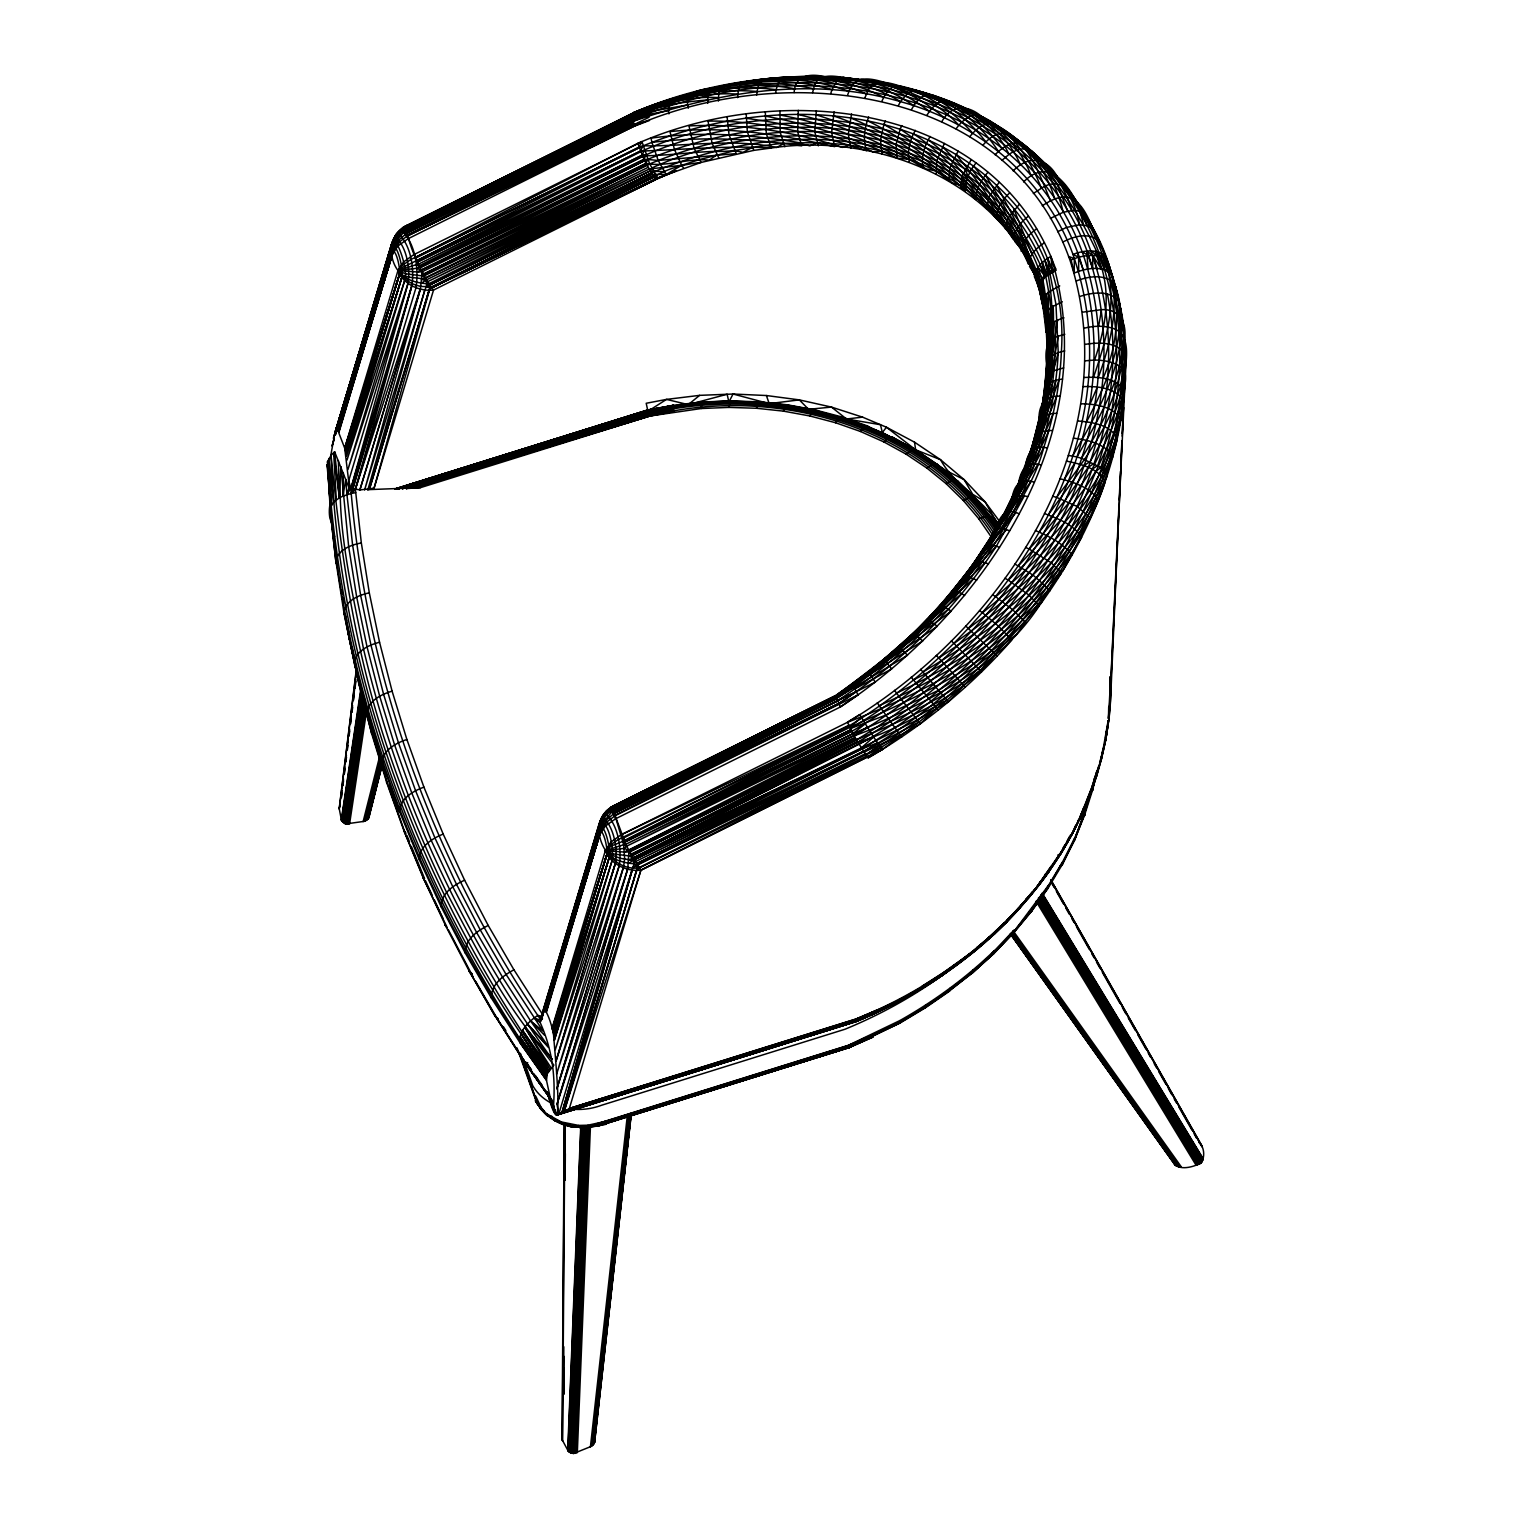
<?xml version="1.0" encoding="UTF-8"?>
<svg xmlns="http://www.w3.org/2000/svg" width="1530" height="1530" viewBox="0 0 1530 1530"><rect width="100%" height="100%" fill="white"/><g stroke="black" fill="none" stroke-linecap="round" stroke-linejoin="round"><path stroke-width="1.5" d="M947.644 991.153L971.321 973.329L994.079 953.343L1013.816 932.707L1031.794 911.019L1047.897 888.394L1048.471 885.315L1014.39 930.967C981.227 967.993 941.352 998.478 898.225 1022.958L899.812 1023.149L899.812 1020.587C934.122 1001.27 966.08 977.861 994.443 950.513L994.079 953.343L972.124 973.195L970.326 973.157M976.025 562.696L975.528 560.515C999.625 523.681 1023.034 486.291 1043.785 447.468C1053.826 416.485 1060.156 384.221 1061.361 351.651C1065.416 294.678 1047.323 236.768 1006.912 195.611C913.697 96.715 757.044 97.748 639.215 147.511L410.786 259.565L401.376 266.01L397.972 270.561L344.69 448.118L348.649 480.975L348.974 487.745L346.947 494.63L352.627 545.158L360.64 595.323L370.949 645.029L383.571 694.218L398.45 742.815L415.586 790.742L434.941 837.943L456.495 884.34L480.229 929.858L506.086 974.438L543.035 1031.143L530.566 1020.892L502.548 977.211L476.614 932.497L452.823 886.865L431.211 840.352L411.8 793.037L394.606 744.976L379.689 696.246L367.047 646.922L356.7 597.082L348.687 546.803L340.827 466.669C336.676 528.175 351.938 589.088 363.547 649.102C375.328 698.827 390.322 747.749 408.395 795.562C444.58 889.198 493.196 977.88 552.081 1059.142C507.195 1010.546 477.379 950.57 446.664 892.545C424.173 846.319 404.628 798.717 388.199 750.006C355.706 654.859 340.808 555.141 331.054 455.424L334.611 451.752L348.974 487.745L359.894 489.944L374.047 488.261L433.526 290.069L655.471 179.679L644.513 160.612L637.857 143.323C777.336 82.123 983.388 99.488 1050.842 256.409C1106.458 432.168 982.796 613.549 840.333 706.994L615.462 818.856L605.153 826.219L599.664 834.749L545.043 1010.01C549.5 1017.316 551.814 1026.171 553.573 1034.605C554.013 1045.793 566.234 1160.046 547.625 1093.721M547.071 1092.095L553.248 1109.48C555.811 1078.612 552.904 1050.67 540.052 1022.308L598.727 831.153C603.298 827.768 607.697 847.697 606.97 854.18L552.062 1028.217L605.345 850.661L610.833 842.131L621.161 834.768L847.505 722.294C1000.295 631.182 1129.121 443.107 1070.063 260.463C1009.016 85.106 784.546 60.282 634.357 126.072L408.089 238.737L397.762 246.101L392.292 254.649L337.671 429.911L344.69 448.118L399.579 274.08C400.325 267.597 395.926 247.65 391.355 251.054L336.983 429.72L334.86 433.028L330.69 455.959M1029.422 149.787C1095.423 203.7 1128.777 290.681 1125.372 374.85L1109.288 716.097L1105.846 739.373L1097.067 774.467L1089.322 797.149L1080.103 818.435L1077.617 820.883M563.805 1346.763L563.556 1394.366L563.805 1356.268M564.704 1180.204L565.01 1123.097M564.876 1180.166L565.22 1123.039M1044.455 513.525C1057.842 518.727 1074.29 524.465 1081.385 537.738L1048.834 589.203L1016.57 634.3L976.37 666.124L938.579 690.298L885.526 715.237L850.374 728.548C1007.428 636.327 1139.315 443.91 1079.243 256.964C1016.15 77.055 787.089 53.129 632.865 119.665L406.425 230.724L632.598 118.116C787.51 48.826 1020.72 74.339 1083.623 255.95C1145.932 444.312 1010.221 639.789 851.751 731.359L625.77 844.311L852.937 733.635C922.571 704.374 996.126 671.345 1039.195 605.88C1079.396 551.106 1109.384 487.955 1120.782 420.674C1129.848 367.85 1125.64 312.923 1107.93 262.319C1103.972 247.344 1084.062 249.983 1072.989 254.439C1045.506 178.685 977.402 122.4 900.501 101.649C812.181 75.945 718.335 91.896 633.152 121.348L406.961 233.057L399.12 239.808L393.038 250.824L338.991 432.206M888.49 657.881L885.201 660.769L927.39 619.153L937.335 626.306L836.489 695.194L614.027 805.545C581.763 821.763 606.721 872.463 639.081 867.873L866.841 755.954L640.898 870.168L564.073 1111.679L636.748 870.398L639.081 867.873L865.789 754.615C995.189 677.886 1099.802 550.207 1123.689 399.043C1119.731 379.65 1136.943 340.827 1115.772 329.352C1105.865 325.374 1094.677 325.584 1084.426 328.147M594.481 1438.984L594.539 1442.656L591.536 1446.271L573.597 1453.5L568.319 1451.243L562.026 1439.481L564.226 1122.963M562.332 1440.495L564.417 1122.695M562.562 1440.973L564.914 1123.25M563.805 1368.088L563.633 1394.308L563.805 1377.574M565.144 1179.86L565.335 1153.639M556.939 1114.968L563.155 1112.234L632.961 867.147L863.704 751.727C1032.674 654.515 1185.578 436.05 1095.557 238.24C1018.292 65.274 789.92 45.001 634.147 112.474L406.655 225.446C389.442 233.459 387.186 255.893 397.972 270.561C404.8 283.911 434.348 270.867 424.862 289.973L364.618 489.983L420.368 289.094L421.821 275.802L646.75 165.183C747.386 122.324 873.534 113.66 966.711 179.125C1003.623 207.659 1040.151 247.86 1044.474 296.227C1050.268 354.597 1046.463 414.592 1024.737 469.595L1041.146 417.021L1058.225 352.531L1055.949 304.298L1049.924 273.411L1051.971 270.294L1055.528 268.439L1050.842 256.409C1043.307 260.808 1035.255 267.387 1034.395 276.701C1042.446 293.97 1043.862 313.401 1046.042 332.067C1047.457 323.652 1056.79 320.019 1064.019 317.858M1113.266 278.154C1106.381 264.002 1086.013 268.094 1074.194 273.067L1074.309 258.589L1072.989 254.439L1078.65 257.117L1088.595 255.338L1097.087 255.759L1103.436 257.958L1107.758 262.012L1113.515 280.87L1108.829 264.709L1094.371 230.934L1080.027 207.219L1086.281 217.184M1124.282 337.461C1124.014 375.175 1125.258 414.993 1106.477 449.112C1087.39 486.597 1075.724 527.869 1051.301 562.791C1003.221 637.494 937.259 702.021 858.942 744.326L632.846 858.196L629.136 859.707L620.358 858.311L609.724 854.276L605.345 850.661L608.749 846.109L618.158 839.664L849.131 725.928C1002.074 632.655 1135.815 443.776 1074.309 258.589L1068.59 256.447L1071.096 259.966L1074.194 273.067M556.901 1088.729L623.379 867.778L624.642 859.152L623.685 844.732L624.776 842.131L850.929 729.676L624.24 840.831L611.866 845.727L605.345 850.661L624.546 852.076L628.62 850.298L855.098 737.651L628.945 850.929L627.74 869.212L556.997 1104.258L558.737 1114.184L632.024 870.035L556.997 1104.258L627.568 869.136L556.901 1088.729L623.226 867.72L556.576 1074.213L619.248 865.846C621.869 848.538 618.292 824.957 605.364 813.272L600.162 820.711L541.142 1020.376L540.052 1022.308L534.047 1018.024C526.76 1023.895 518.613 1032.234 519.798 1042.389L546.497 1080.409L550.418 1098.425L556.671 1115.083L856.437 1021.428C958.048 979.965 1047.744 901.495 1088.786 798.182L1101.217 760.008L1106.075 738.149M688.29 108.209C682.552 87.306 708.792 90.136 722.103 86.33C773.052 76.022 825.875 73.727 877.245 82.391C964.321 99.431 1048.7 152.044 1084.904 235.83C1167.409 431.957 1021.199 641.28 856.379 739.946L629.193 855.901L612.822 853.893L605.345 850.661L623.685 844.732L626.611 846.205L640.898 870.168L569.332 1108.523L563.155 1112.234L636.518 870.379L564.073 1111.679M753.487 402.849L760.104 403.059L759.358 401.855L730.479 400.879L701.849 402.046L673.238 405.297L673.678 411.666L649.81 416.026L413.463 488.108L649.332 414.324L406.368 488.567L420.54 487.63L649.81 416.026C772.899 384.47 921.672 424.9 992.779 535.27M765.306 111.9L766.301 133.626L771.33 148.008C877.226 132.268 998.191 179.985 1038.927 284.714L1038.526 286.913L1044.818 277.217L1056.159 270.236L1055.528 268.439L1052.927 271.747L1047.763 258.283L1049.561 271.843C990.14 109.051 780.147 89.084 640.707 151.642M546.382 1012.305L599.664 834.749C599.11 824.288 603.834 812.774 613.377 807.706L836.566 696.762C976.236 605.842 1088.346 433.793 1042.293 262.529C976.79 110.657 776.685 95.835 642.619 156.366L416.829 268.286L397.972 270.561C403.365 284.351 419.373 291.58 433.526 290.069L426.315 279.818L421.764 279.608L648.892 169.218L426.507 279.837L649.963 171.054L651.703 168.051C783.379 107.674 985.645 125.039 1040.4 281.004L1041.127 281.386C1067.003 384.566 1027.395 493.157 964.837 575.318L953.228 591.269L953.324 589.911C986.831 544.756 1029.021 503.389 1043.785 447.468L1047.113 447.755M343.37 473.057L342.969 496.122C336.6 498.933 329.046 504.556 330.346 512.454L336.103 563.614L330.155 509.892M899.812 1020.587L848.462 1045.277L597.159 1123.689L597.637 1126.176L848.27 1047.648L898.913 1023.341L925.65 1007.199L925.516 1005.191M1110.761 676.031L1108.466 718.507L1108.695 707.128M912.014 634.95L884.417 659.87L852.287 684.12L858.062 694.85L840.295 706.917L836.814 698.005L836.967 694.677L951.297 611.139L940.663 604.752L915.131 631.871M912.473 993.027L918.497 989.604L876.594 1012.631L856.456 1021.409L856.456 1020.204C917.178 994.787 975.719 957.723 1018.578 907.979L1039.214 884.589L1061.151 853.338L1073.161 832.244L1089.494 795.982C1077.445 827.443 1059.678 856.666 1039.291 883.479C994.137 945.923 927.008 991.268 856.456 1021.409L556.671 1115.083L856.437 1021.428C889.102 1007.371 921.137 991 949.614 969.542M718.392 101.095C718.603 96.084 718.507 90.251 722.103 86.33C747.635 80.727 774.295 80.057 800.419 78.336C855.844 78.336 918.841 81.262 958.87 125.211L956.078 128.788M1062.317 301.754L1050.708 307.53C1050.249 372.459 1041.299 438.001 1013.128 497.193M1005.382 228.926L1008.117 217.948L1019.363 204.312M1109.996 693.205L1109.996 682.743M346.469 456.246L401.835 277.427L397.972 270.561L399.521 268.955L640.496 151.068C683.738 149.691 727.706 145.293 771.33 148.008L753.774 150.38L747.309 131.637L746.219 114.1M1042.293 405.201C1048.146 367.908 1049.064 329.983 1048.222 292.287L1059.716 285.919M960.993 188.362L962.198 175.969L971.225 159.636M334.42 456.265L334.611 451.752L339.411 497.939L338.379 460.549M567.707 1450.364L580.692 1127.342M567.993 1450.823L580.979 1127.801M568.319 1451.243L581.4 1125.851M568.701 1451.645L581.783 1126.252M569.122 1452.008L582.203 1126.616M569.581 1452.352L582.662 1126.941M570.078 1452.639L583.16 1127.247M570.614 1452.888L583.676 1127.495M571.168 1453.098L584.25 1127.706M571.742 1453.271L584.823 1127.878M572.354 1453.385L585.435 1127.993M572.966 1453.462L586.143 1125.697M573.597 1453.5L586.774 1125.717M574.859 1453.424L587.941 1128.012M576.122 1453.156L589.203 1127.763M577.326 1452.716L590.408 1127.323M540.319 1083.24L551.814 1100.185L556.231 1114.968L855.901 1021.16L876.594 1012.631L876.614 1010.202L856.226 1018.904L569.332 1108.523L856.245 1019.037C922.265 992.262 983.809 950.379 1029.25 895.872C1049.331 873.19 1065.989 847.716 1078.765 820.252L1072.683 833.219L1048.222 872.846C1027.969 900.807 1003.986 925.975 977.001 947.395M639.081 867.873L865.177 753.774L637.092 865.043L633.458 863.742L633.707 859.65L629.136 859.707L633.707 859.937L635.007 861.811L632.961 867.147L637.704 865.923L636.748 870.398C623.838 870.207 610.202 863.111 605.345 850.661L624.202 848.385L628.62 850.298L854.123 735.892C1013.242 641.185 1151.019 446.703 1088.595 255.338C1024.641 72.981 790.035 46.321 633.191 112.838L632.598 118.116L634.357 126.072M1122.025 441.003L1110.512 701.276C1108.428 734.171 1100.988 766.415 1089.322 797.149M1122.236 436.222L1123.498 407.573M1123.823 400.401L1124.875 376.533L1123.766 400.21M1109.059 717.341L1118.985 504.709M1119.195 499.966L1120.495 471.47M1120.725 466.707L1121.911 440.583M1122.236 433.468L1123.441 407.343M1047.208 275.247L1048.394 272.589L1044.894 260.329C1056.255 302.749 1052.372 346.373 1044.646 389.213C1049.044 352.856 1049.676 315.257 1042.772 279.263L1040.897 280.277C1044.952 312.923 1049.236 345.895 1045.736 378.771M779.956 110.849L780.204 132.383L784.833 146.746M1028.37 216.266C1021.007 222.003 1013.912 230.055 1013.682 239.866C995.456 213.053 980.481 180.483 950.799 164.552C919.511 146.096 884.244 134.984 848.328 130.107C779.172 121.004 708.658 134.449 644.513 160.612L421.228 270.198L417.155 271.977L397.972 270.561L403.461 262.032L413.789 254.668L641.931 141.602L649.657 163.882L657.804 177.863L701.103 162.448L753.774 150.38M1064.727 350.963L1058.225 352.531C1051.129 496.868 955.16 623.418 837.637 700.606L613.568 809.676C604.369 813.845 599.837 825.053 599.664 834.749L546.21 1011.885M338.838 431.766L393.267 251.264L399.98 241.472L407.726 235.658L649.007 117.275L648.758 109.778L650.46 106.163C702.308 88.071 759.129 76.079 813.616 88.836C817.058 70.323 838.019 76.883 851.388 78.891M899.716 998.784L899.544 1001.213L856.456 1020.204M707.721 103.371C708.046 98.36 706.956 89.256 713.363 87.918C757.752 76.959 805.602 75.2 848.997 91.36C859.248 63.457 896.676 91.666 915.418 90.136C966.635 104.69 1014.677 132.249 1050.326 172.125C1121.853 250.365 1131.722 368.252 1097.737 465.407L1092.095 469.366L1069.241 502.261L1043.078 533.779L1029.193 549.06L1025.597 547.415M1048.222 872.846L1048.719 870.819M1085.267 344.365C1098.54 342.185 1117.608 341.553 1125.162 354.903C1122.829 409.944 1088.423 455.519 1056.618 497.346L1052.621 496.256M1173.376 1162.284C1178.272 1171.464 1193.668 1167.103 1201.146 1162.819C1205.162 1157.196 1204.416 1146.869 1198.985 1142.489M737.613 97.633C738.263 92.259 738.282 82.697 745.244 81.855C791.622 73.44 841.213 75.314 883.747 97.365C886.998 91.666 892.449 84.36 899.946 85.91C931.579 93.1 961.108 107.521 989.126 123.567C1045.392 155.735 1080.601 211.962 1104.889 270.16M1021.275 251.417C1021.734 241.759 1029.155 234.167 1036.613 228.869M1108.466 718.507L1109.499 705.846M976.37 199.856C975.509 189.49 981.151 179.794 987.883 172.355M1035.141 437.331L1049.733 372.517L1057.593 320.095M1098.865 252.316L1097.087 255.759C1112.425 289.38 1106.152 326.253 1094.562 360.047L1085.21 360.831M1005.019 578.244L1008.327 580.176C1058.932 530.681 1118.487 475.161 1123.02 400.248C1122.102 389.309 1131.339 373.569 1119.654 366.186C1112.176 361.558 1103.207 360.143 1094.562 360.047M798.316 110.313L797.627 131.561L801.72 145.886C752.205 138.733 701.735 136.246 651.952 142.386L650.996 138.159C700.625 131.217 751.154 134.353 800.362 142.883C841.997 141.831 884.168 148.276 922.59 164.724C979.41 189.49 1031.297 239.617 1042.064 302.366L1043.211 298.274L1048.222 292.287M1061.705 851.273L1060.367 854.084L1057.957 854.868M1053.156 305.847C1055.7 355.61 1042.58 405.412 1030.359 453.454L1051.837 371.235L1058.358 336.16L1064.823 334.267M1044.416 242.83C1036.9 247.65 1029.155 254.745 1028.485 264.212C1013.491 230.341 995.169 197.695 971.416 169.161L975.93 163.002M395.295 489.122L648.223 410.767L398.316 488.778L648.529 411.666L402.352 488.682L648.892 412.87L406.368 488.567L649.083 413.463L673.468 409.906L649.6 415.28L413.463 488.108L649.81 416.026L701.276 408.529L728.911 407.401L730.805 400.956L724.474 401.663M986.2 547.166C1005.363 508.534 1031.086 470.724 1048.93 430.446L1052.296 430.542M598.632 829.203L602.686 815.873L607.2 810.365L613.473 808.796L836.891 698.273C961.395 616.418 1063.637 476.136 1054.782 321.472M1105.521 738.168L1106.286 731.206M594.654 1439.481L595.438 1432.348M595.973 1427.605L597.006 1418.1M597.542 1413.357L598.574 1403.851M599.11 1399.109L603.011 1363.479M603.547 1358.736L604.58 1349.231M605.115 1344.487L606.148 1334.982M606.683 1330.239L607.716 1320.734M608.252 1315.991L609.284 1306.486M609.82 1301.743L610.604 1294.61M611.12 1289.867L612.172 1280.361M612.689 1275.618L613.721 1266.113M614.257 1261.37L615.29 1251.865M615.825 1247.122L616.858 1237.617M617.393 1232.874L618.177 1225.74M618.962 1218.626L619.746 1211.492M620.53 1204.378L621.314 1197.244M621.83 1192.501L622.882 1182.996M623.399 1178.253L624.45 1168.748M624.967 1164.005L625.751 1156.871M626.535 1149.757L627.319 1142.623M628.103 1135.509L628.887 1128.375M630.456 1114.127L593.391 1444.645L630.513 1114.184M590.408 1446.883L627.262 1116.25M591.536 1446.271L628.371 1115.81M629.327 1115.389L592.55 1445.525L629.767 1114.93M594.52 1436.134L595.055 1431.392M595.839 1424.296L596.643 1417.182M597.427 1410.086L598.211 1402.972M599.014 1395.876L599.531 1391.133M600.602 1381.667L601.118 1376.924M602.17 1367.457L602.705 1362.714M603.489 1355.618L604.293 1348.504M605.077 1341.408L605.88 1334.294M606.664 1327.199L607.448 1320.084M608.252 1312.989L608.768 1308.246M609.839 1298.779L610.355 1294.036M611.159 1286.94L611.943 1279.826M612.727 1272.731L613.53 1265.616M614.314 1258.521L615.117 1251.406M615.902 1244.311L616.437 1239.568M617.489 1230.101L618.005 1225.358M618.808 1218.263L619.593 1211.148M620.396 1204.053L621.18 1196.938M621.964 1189.843L622.767 1182.728M623.552 1175.633L624.355 1168.518M624.871 1163.794L625.674 1156.68M626.459 1149.585L627.243 1142.47M628.046 1135.375L628.83 1128.26M631.278 1113.534L594.539 1442.656L631.297 1113.993M834.118 111.862L831.651 132.46L834.692 146.651L817.097 142.845L809.848 145.866C778.77 137.337 746.736 152.77 715.16 151.355C690.872 152.139 666.334 155.754 642.39 155.811L419.239 266.105L416.294 264.633L397.972 270.561C404.13 279.608 415.739 282.744 426.067 283.643L427.616 281.692C418.092 264.499 408.548 245.814 406.158 226.211L499.449 180.311M624.202 848.385L626.611 846.205L614.907 815.165L613.377 807.706L614.85 805.43L606.186 811.378L604.503 814.974M1039.138 421.228C1037.952 406.081 1044.722 395.123 1060.003 396.213M369.438 814.916L368.367 818.531L364.389 821.323L345.78 823.943L341.477 820.463L339.201 808.529L356.471 668.227M339.258 809.045L356.681 668.514M341.133 797.819L342.012 790.704M342.605 785.961L343.485 778.866M344.078 774.123L344.939 767.008M345.531 762.284L346.411 755.17M347.291 748.074L348.171 740.96M348.764 736.217L349.643 729.122M350.217 724.379L351.097 717.264M351.69 712.54L352.569 705.426M353.143 700.683L355.782 679.377M356.375 674.634L356.949 669.891M341.496 797.34L342.089 792.617M342.969 785.502L343.542 780.759M344.422 773.664L345.015 768.921M345.895 761.825L346.469 757.082M347.348 749.968L347.941 745.244M349.108 735.758L349.701 731.034M350.58 723.919L351.154 719.177M352.034 712.081L352.627 707.338M353.507 700.224L354.099 695.5M354.979 688.385L355.859 681.29M356.433 676.547L357.312 669.432M1099.554 763.26L1105.846 739.373L1108.179 720.821M605.038 1121.299L605.192 1123.842L848.691 1047.782L899.812 1023.149M756.662 95.07C757.522 89.486 758.096 81.798 764.006 79.216C798.736 75.62 834.405 80.076 866.573 93.942C873.898 72.847 898.32 86.33 912.932 90.442C948.581 97.882 978.741 121.291 998.459 151.451L995.112 154.76M1051.971 270.294C1026.534 281.597 1050.211 312.292 1046.042 332.067M1080.103 818.435L1080.257 817.288M1125.085 372.574C1121.184 404.436 1106.496 434.138 1090.144 461.467L1083.89 465.656L1048.318 514.807M546.497 1080.409L547.205 1073.907L553.86 1065.09L524.771 1027.185L549.978 1069.298L522.61 1030.455L548.103 1072.167C417.135 895.509 341.094 680.64 327.63 461.41L331.054 455.424C339.125 676.834 421.515 890.995 548.658 1071.057M816.37 110.638L814.782 131.599L818.34 145.847M1108.141 720.707L1101.007 761.194L1101.217 760.008M364.752 704.24L347.004 824.173L365.02 704.316M1105.846 739.373L1109.269 716.25M341.305 819.965L360.659 689.915M341.477 820.463L361.31 688.577M341.726 820.941L361.539 689.055M341.993 821.4L361.482 691.866M342.701 822.241L361.826 695.06M343.6 822.949L362.706 695.787M363.911 699.095L344.632 823.523L363.394 698.713M364.503 699.306L345.78 823.943L364.79 699.401M348.285 824.211L365.938 706.764M349.567 824.077L366.512 711.393M344.632 823.523L363.605 698.961M992.568 953.993L1014.39 930.967M601.386 818.11L598.785 826.755L599.664 834.749L546.057 1011.483M1038.755 287.793L1039.712 282.495L1036.537 269.624L1042.332 278.192L1044.818 277.217L1046.902 273.793L1042.293 262.529L1044.818 277.217M916.642 630.36L996.393 546.114L1024.373 495.835L1027.605 496.619M1097.067 774.467L1079.606 819.43L1087.926 799.043L1098.961 765.306M865.311 1039.578L848.462 1047.821L848.462 1045.277M1028.791 912.033L1031.794 911.019L1032.31 908.036M1062.528 379.115L1059.142 379.536L1040.61 431.517L1011.693 500.501L1012.267 499.335M1098.617 326.253L1101.562 309.653C1119.539 308.639 1127.151 323.136 1124.512 339.889M335.395 434.673L392.789 240.612L333.425 438.383L391.603 243.939L396.117 234.415L400.956 229.825C415.376 242.601 418.952 268.668 416.007 287.678L355.381 489.313L361.329 542.94L369.304 592.818C359.053 595.094 346.105 600.219 344.021 611.828C374.907 779.898 445.421 940.032 546.363 1077.77C418.952 897.364 336.524 683.222 327.63 461.41L330.346 512.454M775.5 93.368C776.666 87.516 778.139 77.59 785.751 77.38C829.796 73.574 877.092 79.139 913.735 105.742L911.517 109.491M1044.474 317.073L1045.64 313.153L1050.708 307.53M894.534 690.336L896.542 693.128C958.277 664.116 1016.895 624.928 1060.367 571.608L1062.585 571.149C1092.286 518.115 1116.785 461.161 1123.02 400.248C1115.007 387.453 1097.067 386.172 1083.336 386.631M1046.788 347.348C1051.053 284.351 1017.66 226.727 985.397 175.223M632.024 870.035L561.893 1112.788L856.513 1020.835L565.622 1110.742L856.437 1020.147L899.812 1000.754L943.015 974.973L943.475 972.525L976.848 948.677L995.189 933.204L995.437 931.254M1100.873 759.989L1103.053 748.438M1110.971 686.511L1110.264 702.538L1110.684 676.394M995.628 531.426L994.71 532.976C1013.434 493.081 1036.938 454.754 1053.214 413.444L1056.599 413.368M1060.118 866.171L1062.585 864.048L1074.978 838.784L1092.86 787.625L1092.707 790.015L1092.114 791.067L1095.442 776.054M589.184 1126.711L579.698 1127.725L578.684 1125.411L561.089 1121.911L546.325 1113.591L548.256 1116.25L552.062 1116.365M1074.978 838.784L1062.069 864.947M1061.227 865.655L1074.749 839.874L1084.942 812.812M1096.876 770.852L1088.786 798.182L1086.759 799.731M728.911 407.401L756.356 408.261L758.937 401.778L787.529 404.838L788.39 406.062M901.839 125.594L900.156 129.17C928.691 148.085 954.835 170.538 976.216 197.102L975.719 199.359C949.881 169.39 918.516 143.935 883.9 124.466L885.449 120.813M957.149 962.867C930.317 988.457 890.919 1004.311 856.245 1019.037L856.418 1020.013L565.622 1110.742M1092.707 790.015L1096.838 771.541M794.147 92.546C795.103 73.975 812.143 73.153 827.29 77.361M562.218 1436.823L562.026 1439.481M851.56 113.947L848.232 134.2L850.756 148.257M1099.018 765.497L1096.322 776.705L1094.237 778.407M545.254 1006.721L541.142 1020.376L534.047 1018.024L537.795 1015.423L542.442 1018.502L541.142 1020.376L537.795 1015.423C433.373 860.587 367.697 679.645 351.212 493.463L350.772 488.223L346.947 494.63L345.742 479.292L342.969 496.122L351.212 493.463L355.323 489.294L411.876 285.747C414.496 268.419 410.92 244.857 397.991 233.172L393.114 241.338L392.292 254.649L338.666 431.384M545.885 1011.139L599.664 834.749L599.932 822.012C609.399 821.629 614.142 850.661 612.077 860.682L554.357 1040.247L609.208 857.527C611.273 850.221 604.312 820.195 598.498 827.539L542.232 1013.128M380.568 760.85L365.574 820.845L380.76 760.926M702.576 403.346L701.849 402.046L701.276 408.529M363.126 821.648L380.109 754.577M380.205 758.918L364.389 821.323L380.243 758.899M366.665 820.195L381.869 760.123M381.678 762.131L367.143 819.831L381.773 762.323M381.678 763.833L367.602 819.411L381.735 764.044M381.754 765.631L368.367 818.531L382.156 764.904L368.94 817.536M381.467 760.391L366.129 820.539L381.18 760.678L386.057 776.207M368.003 818.99L381.467 766.014M997.503 527.582L1035.561 448.08L1056.618 396.461M1084.254 377.508C1097.89 376.686 1116.097 377.566 1124.014 390.456C1118.468 418.704 1104.469 443.91 1092.095 469.366C1078.574 507.788 1059.544 544.125 1036.556 577.709C990.101 644.914 928.117 700.97 857.661 742.146L632.846 858.196L629.193 855.901M338.512 431.039L392.292 254.649C389.978 217.834 409.868 269.031 404.704 280.583L347.922 469.557L407.994 283.299L348.649 480.975L350.963 488.261L408.07 283.356C410.327 268.018 406.751 247.382 395.582 236.959L393.344 239.12M812.564 92.584L813.616 88.836M424.862 289.973L367.889 489.657L429.127 290.279L369.38 489.409L430.332 285.823C419.182 288.864 406.674 282.361 399.713 273.621M868.677 116.93C864.584 127.545 862.805 139.708 866.515 150.686C815.299 134.258 762.227 120.258 708.046 121.119L712.081 143.323L718.641 157.628M1059.142 379.536L1053.176 380.989L1037.015 433.315L1013.128 497.384M355.687 492.679L351.212 493.463L411.761 285.67L350.963 488.261M353.086 488.797L411.876 285.747M561.893 1112.788L632.253 870.092M587.941 865.789L591.326 854.295M593.946 845.21L596.011 838.268M381.314 283.069L384.661 271.69M385.981 267.138L389.309 255.778M391.986 246.674L394.644 237.571C395.065 232.445 413.98 220.645 402.007 228.62L401.013 230.322M1080.945 403.786C1094.772 403.997 1112.214 406.024 1120.4 418.589C1097.641 481.089 1072.932 544.393 1031.947 597.752C986.353 659.162 927.237 709.633 861.849 748.935L635.007 861.811L863.417 751.326L918.841 722.122L946.994 700.166L980.137 670.389L1039.195 605.88L1029.078 595.208L1008.327 580.176M334.056 439.225L332.029 446.091L334.076 439.282M541.142 1020.376L545.177 1006.759M598.88 830.752L598.498 827.539L544.355 1009.819L598.727 831.153L544.718 1009.838M557.322 968.318L559.349 961.471M569.504 927.256L572.87 915.858M575.586 906.716L577.613 899.889M581.668 886.195L583.695 879.348M586.411 870.226L591.135 854.256M595.878 838.287L592.493 849.705L595.82 838.249M540.798 1018.483L599.416 822.891M404.647 280.526L346.985 460.128L401.855 277.466C403.863 270.122 396.959 240.095 391.125 247.439L334.86 433.028L391.603 243.997M336.275 430.179L391.125 247.478L391.489 250.633M335.433 434.75L338.838 423.428M341.553 414.362L352.435 378.082M353.812 373.55L357.217 362.228M359.933 353.162L370.815 316.901M372.192 312.369L375.596 301.028M378.312 291.962L389.194 255.701M390.552 251.169L394.644 237.571M344.843 448.577L399.579 274.08L345.895 452.918L401.835 277.427L346.182 454.506M420.368 289.094L359.894 489.944L420.195 289.036L355.381 489.313L351.212 493.463M543.666 1010.297L598.498 827.577M558.909 961.184L546.612 1002.169L602.017 817.67M560.286 956.633L563.69 945.253M566.425 936.15L577.365 899.716M578.742 895.165L591.039 854.199M552.215 1028.676L606.97 854.18L553.286 1033.037L609.208 857.527L607.085 853.721M554.357 1040.247L609.227 857.565L553.573 1034.605M612.077 860.682L555.294 1049.676L615.366 863.398C617.814 848.117 614.046 827.462 602.954 817.058L599.531 825.779L599.664 834.749L545.732 1010.833M556.04 1061.093L615.366 863.398L556.04 1061.093L619.134 865.789M1077.636 420.96C1091.559 422.146 1111.124 424.537 1117.244 438.976C1099.477 512.779 1038.927 566.215 982.509 612.803L979.525 610.585M334.86 433.028L391.125 247.439L336.983 429.72L391.355 251.054L337.327 429.739M345.608 451.503L399.579 274.08L344.996 449.093M552.98 1031.602L606.97 854.18L552.387 1029.193M1090.45 790.781L1079.683 818.129M338.34 430.733L393.994 246.33L398.24 238.508L406.177 229.557L632.54 117.064C683.298 95.759 739.468 77.896 794.988 88.836M345.455 450.834L399.579 274.08L345.149 449.629M552.846 1030.933L606.97 854.18L552.54 1029.728M1056.006 380.148C1035.026 446.129 1011.655 512.913 970.02 569.084M338.187 430.466L392.292 254.649C392.235 244.418 397.59 234.377 406.1 228.697L632.445 115.764C694.429 89.83 765.344 69.405 831.995 89.735L836.967 80.994L842.934 77.475L879.501 81.951L917.618 91.15M345.302 450.222L399.579 274.08M545.56 1010.565L600.64 831.364L607.353 821.572L615.098 815.758L858.062 694.85M552.693 1030.321L606.97 854.18M338.015 430.236L392.292 254.649C391.584 243.978 396.786 233.153 405.699 227.186L632.655 113.87C677.465 93.54 727.056 83.347 776.169 89.696M545.388 1010.336L600.41 830.924L606.511 819.908L614.352 813.176L838.746 703.418C901.399 662.643 955.848 608.978 996.393 546.114L999.473 547.434M553.841 1036.346L609.208 857.527M1084.043 814.744L1089.054 798.832M1082.131 817.689L1084.235 816.159L1092.956 788.868M756.356 408.261L783.417 411.13L785.827 405.622L787.529 404.838M830.733 93.502L831.995 89.735M883.9 124.466L880.477 140.205L881.969 153.975M1102.996 378.254C1126.635 326.253 1118.105 266.144 1087.524 219.153M1093.529 377.164C1106.419 339.603 1119.616 296.858 1103.78 258.168L1104.411 255.51L1112.253 275.668L1106.19 257.709M1098.291 377.528C1109.46 347.157 1117.55 314.472 1112.865 281.96C1102.499 273.966 1087.792 276.528 1076.412 280.927M996.068 930.756L1006.97 921.768L1007.295 919.798L1018.578 907.979M394.013 237.992L391.757 246.062L392.292 254.649C390.934 243.442 396.308 231.393 406.368 225.905L634.338 112.532L650.518 106.947M847.544 95.166L848.997 91.36M900.156 129.17L896.083 144.528L897.058 158.106C855.136 138.216 810.518 124.638 764.962 116.031M1079.568 818.206L1083.565 807.955M1023.933 471.623L1018.311 485.756C1019.707 471.527 1026.133 460.205 1041.069 464.967M923.565 1007.792L925.65 1007.199M1073.333 841.615L1083.336 817.02M1074.194 840.831L1085.038 814.037M1073.41 438.192C1087.314 439.818 1103.685 443.26 1112.214 455.385C1086.835 511.307 1042.274 557.073 995.762 596.738L992.607 594.654M1036.537 269.624L1040.19 281.386C1038.143 293.894 1027.644 247.095 1022.078 246.426C1012.305 230.609 1000.486 216.132 986.984 203.375C961.242 179.297 929.532 162.123 895.93 151.814C815.28 127.717 727.553 140.703 651.111 173.005L428.897 283.7L651.971 174.324L666.143 174.496L681.692 165.297L699.267 159.636L734.515 150.705L743.064 152.35L752.167 147.454M416.294 264.633L417.403 262.032L640.496 151.068L642.982 145.809C687.18 146.498 733.004 138.197 776.666 147.511L783.379 143.763M1090.068 404.092L1097.335 386.994M922.953 671.995C998.688 626.459 1077.216 569.791 1105.215 481.701C1098.177 468.008 1080.39 463.992 1066.429 461.104M915.265 130.318C910.044 139.899 906.793 151.374 909.432 162.218M864.928 97.748L866.573 93.942M783.417 411.13L809.906 415.988L813.769 410.002L816.045 411.111M1071.88 834.003L1075.705 825.263M644.34 150.265L642.16 155.219L419.239 266.105M727.133 117.16L729.045 134.831L736.198 153.593L658.206 160.459L647.726 159.445L645.928 163.5L423.332 274.233L421.553 270.829L417.155 271.977L421.649 271.824L421.821 275.802L425.474 278.097L647.936 167.42L424.212 275.821L646.75 165.183M1012.133 497.996C1014.314 484.168 1021.39 477.781 1034.127 482.18M924.981 1008.098L949.767 990.981L949.958 988.323M1035.275 435.84L1038.602 432.321L1048.93 430.446M1046.023 377.088L1051.837 371.235L1063.694 367.946M1039.31 419.698L1044.837 414.974L1053.214 413.444M1044.914 387.568L1048.566 383.189L1053.176 380.989M1086.625 421.706C1108.236 379.765 1131.741 328.988 1112.865 281.96M930.144 136.476C924.56 145.675 920.85 156.863 923.126 167.65C884.34 143.629 842.112 124.848 797.627 114.348M1004.33 515.476L1013.376 496.045L1024.373 495.835M881.892 101.152L883.747 97.365M1005.382 513.334L1007.486 509.05M1072.683 833.219L1073.161 832.244L1061.591 852.401L1048.987 870.417M1062.585 864.048L1047.897 888.394L1046.042 889.466L1062.681 861.792L1074.863 837.579M948.543 991.402L972.698 972.793L994.462 952.616M641.931 141.602L639.062 147.033L415.758 258.092M995.303 530.145C999.836 516.566 1005.038 506.793 1019.037 513.774M1060.367 854.084L1070.771 834.577M406.999 236.041L633.152 121.348L648.701 114.406L668.553 110.619L668.801 102.892L670.943 99.221L692.631 93.024C760.295 76.003 837.388 63.763 900.501 101.649L907.768 93.139L915.418 90.136C943.455 99.928 967.878 118.479 985.894 141.946L982.719 145.369M623.685 844.732L614.907 815.165L838.88 703.762L856.092 691.77L875.236 682.112L868.543 672.053L961.796 593.64L964.627 595.476M944.412 143.418L936.666 160.88L936.303 173.827M898.435 105.417L900.501 101.649M998.899 525.44L1003.24 517.465M809.906 415.988L835.61 422.758L838.478 418.436L841.806 416.925L868.734 427.272L862.289 425.015M1004.101 514.176L1010.603 502.452M1029.193 549.06L1051.301 562.791L1061.323 573.272L1048.834 589.203L1040.936 603.432L1038.105 604.254C986.774 660.444 917.407 695.194 847.505 722.294L856.379 739.946L868.122 757.981C921.902 726.673 970.747 686.836 1011.77 640.018L998.669 626.325L982.509 612.803M1059.965 478.775C1073.678 482.046 1088.748 487.037 1097.603 498.665C1065.626 560.267 1009.341 603.891 954.012 643.422L951.373 640.974M971.416 169.161L966.711 179.125L965.354 191.403C937.699 162.065 903.522 138.408 867.3 120.679M1062.738 848.595L1065.033 844.598M1067.328 840.582L1069.623 836.585M1084.235 816.159L1084.808 815.165M983.618 549.633L996.202 528.443L1001.175 528.194L1009.647 530.719M1068.303 455.443L1072.549 456.074C1102.442 404.895 1136.35 344.862 1114.643 284.159M611.981 808.471L614.429 805.488L837.771 694.888L948.562 609.093M1037.761 464.508L1008.193 511.651L964.531 576.734L1030.857 481.548M1072.549 456.074L1076.967 457.011C1100.644 415.204 1128.585 370.432 1122.408 320.267M958.124 151.126L949.709 168.051L948.925 180.731C913.716 153.65 875.409 129.954 833.085 115.764M1076.967 457.011L1081.461 458.235C1111.354 411.8 1135.47 356.796 1118.526 300.894C1109.212 290.012 1092.191 292.421 1080.008 296.418M1051.072 866.343L1037.149 886.578L1040.591 881.261M1047.113 889.026L1062.681 861.792M975.528 561.433L986.506 544.298L996.393 546.114M1056.618 497.346L1077.139 506.487L1089.647 517.274C1054.17 577.632 996.183 620.052 938.789 657.977L936.322 655.414M340.253 804.914L339.201 808.529M1064.077 479.674L1075.035 462.806M926.97 115.171C931.215 108.381 937.374 100.751 946.076 100.54C971.913 110.256 997.426 128.711 1008.978 154.377L1001.882 160.421M580.922 1126.902C567.114 1128.834 551.221 1120.591 541.677 1110.015C525.498 1085.898 544.527 1115.695 548.256 1116.25M959.234 584.632L963.212 578.703M835.61 422.758L860.357 431.441L864.794 426.468L868.218 426.468M985.779 545.904L992.148 536.667M1032.176 891.933L1017.584 910.58L994.634 933.778L957.225 963.996M1030.034 911.937L1043.383 893.195M1048.585 886.501L1032.425 909.202L1012.172 933.491M1031.048 911.593L1048.394 887.534M941.83 121.616C951.45 104.308 967.706 104.27 982.279 117.045C1019.63 139.001 1059.812 166.521 1071.803 210.681C1090.087 208.424 1091.177 231.661 1099.783 242.237M967.285 572.909L964.531 576.734L967.381 573.329M964.436 575.835L976.044 559.923L988.495 563.901M913.735 105.742C917.713 99.947 924.082 92.967 931.866 94.898C960.457 104.365 985.033 123.854 1002.016 148.563C1008.27 144.088 1017.641 140.033 1024.641 145.254C1044.569 162.543 1057.134 186.832 1063.254 212.249L1050.364 218.446M1037.149 886.578L1059.295 854.601L1047.495 873.534L1045.181 874.185M1048.624 871.928L1038.143 886.157M1026.018 898.99L1028.179 898.512L1035.867 888.28M1015.843 512.818L934.83 611.943M1035.428 530.585C1048.509 535.921 1061.877 542.672 1071.019 553.745C1030.264 607.965 973.769 649.829 913.467 679.894L911.287 677.159M673.238 405.297L647.898 409.964L396.289 488.625L647.879 409.964L680.181 405.087M953.228 591.269L963.116 578.55M976.714 580.1L964.837 575.318L937.89 609.246M1006.377 922.361L1022.021 904.096M1018.559 909.088L1027.51 897.842M1034.318 890.097L1016.685 910.924M1029.193 896.982L1039.214 884.589M999.109 182.357L988.801 197.274L986.716 208.941L976.216 197.102M938.789 657.977L963.9 685.555L948.428 701.83L946.994 700.166C917.904 715.485 889.542 733.1 857.661 742.146L631.584 855.92L857.336 741.591L630.704 854.333L629.021 851.923L624.546 852.076L855.729 738.78L629.442 851.904L856.379 739.946C905.856 718.01 961.376 698.732 995.686 654.668L965.774 626.019M860.357 431.441L883.938 441.96L887.783 438.02L892.067 436.892L916.011 450.203L917.006 452.172L913.123 450.05M1013.128 933.224L1032.253 910.216M1006.53 529.59L927.754 620.415M950.455 594.539L940.797 606.052L953.324 589.911L961.796 593.64M1039.157 532.038L1065.033 500.387L1088.136 467.415L1094.122 463.38C1112.081 409.16 1118.507 350.447 1107.414 294.123M953.018 590.389L927.333 619.554M969.714 136.725C975.566 129.495 984.727 121.233 994.768 124.274C1024.125 139.766 1045.353 167.42 1054.801 199.034C1083.661 187.444 1091.139 229.557 1101.141 247.65M1009.8 917.656L976.121 950.053L943.57 973.654M395.314 235.773L397.896 232.828M602.686 815.873L614.027 805.545M849.705 145.235L842.265 147.396C793.209 131.331 740.73 123.375 688.978 125.938L694.065 148.219L701.103 162.448C684.828 164.207 667.501 168.09 653.903 177.155L431.69 287.755L429.375 290.298L374.047 488.261L367.41 489.677L420.54 487.63M930.068 982.317L943.015 974.973L975.375 950.264L1004.407 922.667M1014.925 564.035L1033.075 575.127L1048.834 589.203C1002.953 641.759 942.002 677.408 879.157 705.693L877.321 702.806M958.87 125.211C964.034 119.455 971.76 113.163 980.003 115.725C1010.584 129.266 1029.767 158.03 1041.337 188.286L1033.343 193.526M991.478 953.898L1014.256 929.8M993.448 953.802L1014.237 931.942M985.492 562.409L913.544 633.095L863.953 676.7M883.938 441.96L906.181 454.2L910.484 450.528L915.227 449.629L937.66 464.699L958.641 482.887L940.51 468.199M1018.368 565.832L1060.577 520.219L1085.076 488.051L1095.69 471.431L1100.854 467.53C1120.821 407.516 1126.577 341.706 1110.378 280.105M1009.609 193.01C1002.513 199.608 996.107 208.52 996.374 218.618C971.531 187.616 947.204 155.869 913.448 133.798M973.807 578.436L884.111 659.545L891.684 668.916L854.486 689.131M995.762 596.738L1012.65 609.724L1024.698 621.601C976.599 671.995 911.803 698.866 849.8 727.381L624.24 840.831L621.735 834.481L848.844 725.297L623.131 838.191M982.317 943.761L989.26 937.259M920.314 723.843L918.841 722.122L882.753 749.203L877.665 742.777L864.01 752.148L900.29 735.127L920.314 723.843L936.896 708.352L948.428 701.83M737.9 94.076C702.06 92.221 666.506 99.756 633.191 112.838L633.286 112.742C672.301 96.027 714.759 88.147 757.14 91.456M1024.737 468.199L1025.444 467.549C1026.171 456.839 1031.258 444.618 1043.785 447.468M877.971 665.837L882.81 661.362M995.456 932.363L1006.97 921.768M632.846 858.196L861.524 748.457L633.879 859.937L861.849 748.935L877.665 742.777L873.573 737.039L858.636 743.829L632.846 858.196L861.237 748.017L873.573 737.039L859.65 714.606L847.467 722.198M985.894 141.946C1018.33 109.127 1041.452 180.1 1050.498 200.774L1042.255 205.709M989.394 936.934L974.381 950.168L976.121 950.053L976.809 947.567M1013.166 170.882C1029.518 154.109 1048.452 157.705 1058.645 179.526M906.181 454.2L926.931 468.123L933.147 464.126L937.66 464.699M961.624 959.673L956.671 963.938L969.102 954.318M849.8 727.381L861.294 717.551M569.657 1124.301L570.919 1126.654L572.87 1125.908M614.429 805.488L610.527 807.63L837.446 694.792L610.527 807.63M953.917 964.856L955.925 965.506L969.351 954.357M699.631 395.352L688.27 404.628L666.487 399.407L646.196 403.27L647.936 411.283L666.487 399.407L699.631 395.352L733.042 394.032L766.396 395.524L799.329 399.885L831.517 407.095L862.595 417.155L886.444 427.233L914.538 442.189L940.529 459.708L964.11 479.617L984.995 501.744L1000.199 522.227M852.497 685.421L836.47 696.322L613.53 806.31C603.47 811.512 598.383 823.752 599.664 834.749L603.202 822.394L613.568 809.676L836.986 698.579L610.757 810.785L609.533 810.078L613.53 806.31L836.489 695.5L922.724 641.013L913.544 633.095L914.137 634.319M899.085 1001.308L921.251 988.705L945.081 972.047M998.459 151.451L1002.016 148.563M865.081 723.939L852.937 733.635L626.611 846.205L853.855 735.375L867.147 727.266M1023.647 181.917C1054.763 150.265 1077.732 200.927 1087.103 225.713L1092.592 228.735M951.125 988.38L959.846 981.476M955.925 965.506L975.375 950.264M968.586 628.371C1023.627 586.793 1078 539.65 1107.223 475.677L1100.854 467.53L1081.461 458.235M842.055 692.631L868.983 672.359M872.769 1037.149L848.462 1047.821L872.769 1037.149L872.942 1034.433L848.481 1045.449L605.077 1121.471L587.941 1125.2L578.684 1125.411M946.037 483.576L952.75 479.999L957.57 480.841L975.624 498.474L992.817 519.588L974.667 497.785L968.815 497.747L963.345 500.482L946.037 483.576L926.931 468.123M981.476 672.033L980.137 670.389C942.423 699.344 898.55 719.425 854.123 735.892M716.862 154.76L709.404 160.172C688.098 157.724 667.176 167.286 645.928 163.5L422.07 271.805L644.57 160.727L421.228 270.198L416.829 268.286M879.54 745.263L866.037 754.94L881.242 747.405L900.29 735.127L901.782 736.886M941.543 974.916L949.25 969.446M836.489 695.5C966.157 609.667 1073.601 455.921 1046.138 294.219M636.748 870.398L640.898 870.168L867.663 756.987L881.242 747.405M943.475 972.525L922.112 986.162L922.131 988.112L920.505 988.457L925.956 984.632M924.35 1008.098L950.053 990.35L973.023 972.124L972.965 970.058M421.496 283.146L426.315 279.818M605.345 850.661C610.508 858.464 620.071 861.734 628.887 863.245L633.707 859.937M407.458 225.331L403.136 227.511L632.827 113.545M836.528 695.079L852.287 684.12L838.44 695.366M899.965 647.764L899.105 646.559L907.519 655.223L836.814 698.005L613.377 807.706L611.77 807.132M920.505 988.457L926.243 984.765M899.87 999.951L943.417 974.476M904.192 997.426L908.036 995.035M718.488 97.595C689.227 95.816 660.08 104.327 632.655 113.87L402.141 229.978L632.54 117.064L648.624 111.881L688.098 104.843M1008.978 154.377C1015.442 149.997 1024.947 146.096 1031.985 151.393C1054.591 170.595 1074.098 194.845 1079.587 224.776L1087.103 225.713M899.449 1023.398L925.421 1007.792M938.349 710.054L936.896 708.352L917.101 720.037L861.237 748.017M853.281 686.989L836.566 696.762L613.396 807.477L836.47 696.341M868.103 757.694L882.753 749.203L867.663 756.987M904.44 997.579L908.457 995.303M882.753 749.203L640.898 870.168M1057.67 231.719L1066.372 227.473L1079.587 224.776M877.646 1011.273L881.643 1009.092M565.22 1123.785L562.6 1124.34L561.089 1121.911M541.735 1013.147L513.946 969.81C503.313 975.375 490.556 984.918 491.493 998.268L519.798 1042.389L546.363 1079.721L519.569 1039.731M876.212 1012.688L855.901 1021.16L876.212 1012.688L898.435 1001.003L877.723 1011.33M963.345 500.482L978.722 518.708L987.959 516.012L992.396 518.421M649.963 1108.772L604.58 1123.116L848.691 1046.52L899.984 1021.715M899.984 1022.575L848.768 1047.381L597.542 1125.946L588.687 1127.534L587.941 1125.2M637.857 143.323L415.51 257.442L642.982 145.809M624.24 840.831L849.131 725.928M639.215 147.511L416.849 260.731L414.343 254.382M651.971 174.324L425.57 287.047L431.69 287.755L655.471 179.679M1062.681 242.142C1073.104 236.595 1087.62 232.235 1098.005 240.019M642.619 156.366L420.119 267.903L643.977 159.407L647.726 159.445M634.338 112.532L405.66 226.555L406.655 225.446M658.646 784.603L835.782 696.035M648.701 114.406L633.076 120.947L406.961 233.057L404.628 231.967L406.693 232.082L648.624 111.881M406.961 233.057L632.999 120.468L406.693 232.082M408.089 238.737L407.726 235.658L633.611 123.203L407.535 235.065L405.832 233.765M421.228 270.198L643.977 159.407L645.928 154.855L642.16 155.219L418.398 264.212L640.745 151.719L417.403 262.032L415.605 261.075M610.757 810.785L614.066 812.181L837.771 700.931L613.798 810.823M503.695 178.207L527.047 166.617M531.293 164.513L554.644 152.904M565.259 147.645L582.241 139.211M599.225 130.777L603.47 128.673M626.822 117.064L631.068 114.96M403.136 227.511L406.005 227.588L649.122 108.095M863.417 751.326L636.289 863.8L863.704 751.727M406.005 227.588L632.445 115.764C656.313 105.895 682.131 101.994 707.721 99.928M681.845 773.453L686.09 771.35M513.946 969.81L488.223 925.478C477.532 930.623 464.393 939.803 465.311 953.133L491.493 998.268M632.598 118.116L403.385 230.686M423.332 274.233L649.657 163.882M651.952 142.386L658.206 160.459L666.143 174.496L431.69 287.755L657.804 177.863L653.903 177.155L431.288 287.181L655.835 175.147M613.377 807.706L836.891 698.273M429.72 284.943L653.119 176.084L429.72 284.943L426.067 283.643M431.69 287.755L657.804 177.863L654.974 178.628M838.88 703.762L614.352 813.176L612 812.067L614.391 816.14M851.751 731.359L624.776 842.131L622.978 841.175M407.726 235.658L634.395 126.168L649.523 120.449L633.975 124.695M614.066 812.181L838.746 703.418M404.379 227.033L406.158 226.211M655.452 179.45L675.992 170.882L655.452 179.507L666.143 174.496M1041.337 188.286C1066.2 171.781 1079.358 205.575 1083.546 224.967M488.223 925.478L464.623 880.209C453.875 884.952 440.391 893.75 441.29 907.041L465.311 953.133M848.691 1047.782L873.171 1036.403L848.691 1046.52M1058.358 336.16C1046.061 339.067 1044.78 352.187 1046.692 362.916L1050.766 356.28L1058.225 352.531M561.433 1123.039C575.471 1127.61 591.689 1128.394 605.077 1121.471M1071.096 259.966L1078.65 257.117L1077.579 252.871M847.697 1046.845L854.256 1044.053M858.636 1042.198L865.196 1039.386M464.623 880.209L443.184 834.08C432.416 838.402 418.57 846.798 419.45 860.07L441.29 907.041M1050.498 200.774L1054.801 199.034M855.461 1020.51L875.657 1012.363L855.404 1020.395M848.481 1045.449L873.152 1035.561M662.452 103.619L673.238 99.354L674.596 100.215M637.627 112.111L650.403 107.081L635.313 112.857M443.184 834.08L423.925 787.147C413.138 791.048 398.986 799.043 399.846 812.277L419.45 860.07M652.545 106.239L673.238 99.354L650.46 106.163M683.202 97.174L713.363 87.918M648.816 169.065L681.692 165.297L683.585 168.09M570.403 1126.195C587.329 1130.555 637.207 1118.162 579.335 1127.304M369.304 592.818L379.555 642.256L392.101 691.158L406.884 739.487C396.117 742.987 381.639 750.561 382.5 763.738L399.846 812.277M558.221 1120.572L554.969 1120.821L553.21 1118.296M654.496 1107.318L674.921 1100.873L604.58 1123.116M693.071 1095.117L722.581 1085.784M731.646 1082.915L747.539 1077.885M557.972 1113.783L573.884 1108.81M612.421 1096.589L578.378 1107.338L671.517 1078.191M616.953 1095.155L646.444 1085.841M650.977 1084.407L671.402 1077.962M685 1073.658L696.341 1070.082M723.575 1061.495L743.982 1055.05M757.599 1050.747L768.94 1047.17M604.388 1122.829L624.776 1116.288M629.385 1114.968L649.772 1108.428M667.979 1102.805L674.787 1100.663M702.04 1092.076L717.952 1087.065M736.102 1081.347L747.443 1077.732M684.082 1098.138L747.673 1078.153M752.225 1076.718L768.117 1071.727M786.286 1066.008L811.283 1058.167M820.367 1055.298L840.812 1048.872M396.06 489.179L647.879 410.442L673.353 405.393L647.84 410.021L395.352 488.816M423.408 481.415L430.217 479.292M448.367 473.611L459.708 470.073M473.305 465.828L489.179 460.874M498.264 458.025L518.67 451.656M545.885 443.165L552.693 441.042M570.824 435.361L582.165 431.823L570.518 435.476M595.782 427.578L611.656 422.624L595.954 427.654M448.768 473.764L455.558 471.642M473.669 465.962L484.991 462.404M571.053 435.457L577.843 433.315M625.388 418.417L641.242 413.463M676.031 1076.718L696.494 1070.35M710.092 1066.027L769.169 1047.572M773.702 1046.138L794.147 1039.731M807.783 1035.466L837.293 1026.209M841.844 1024.775L853.185 1021.218M578.417 1107.395L701.123 1069.049M705.674 1067.634L794.3 1039.941M798.832 1038.526L853.377 1021.485L556.231 1114.968L856.475 1021.313M398.316 488.797L648.337 411.092C773.281 382.404 922.705 419.45 996.279 530.528M397.551 489.141L459.038 470.035M463.207 469.06L488.644 460.836M497.422 458.369L518.249 451.656M522.533 450.528L552.406 441.042M595.553 427.731L611.598 422.643M402.352 488.682L648.682 412.125C773.492 383.093 923.011 420.98 995.667 532.536M599.186 1124.799L602.782 1123.689M593.277 1126.042L604.943 1123.651M392.101 691.158C381.353 694.257 366.569 701.39 367.43 714.548L382.5 763.738M605.345 1123.211L848.71 1047.668L597.542 1125.946M706.152 90.997L714.778 88.338L675.323 98.762L692.631 93.024L695.385 94.305M406.368 488.567L649.141 413.655C772.822 384.145 921.251 422.28 993.448 532.631M569.332 1108.523L856.418 1020.013M597.389 1124.799L605.364 1123.402M716.767 87.765L745.244 81.855M379.555 642.256C368.864 644.933 353.812 651.646 354.673 664.728L372.708 735.28L387.702 784.182L386.478 781.906L404.169 831.364L423.657 878.889L447.143 927.467M1082.685 312.158L1101.562 309.653M599.244 1124.894L602.954 1123.976M653.788 171.838L427.616 281.692L649.963 171.054L664.192 171.762M1063.254 212.249L1071.803 210.681M742.566 83.385L746.793 82.371L733.061 84.762M648.682 412.125L649.083 413.463L673.315 408.376L648.682 412.125L647.898 409.964L702.079 402.141M361.329 542.94C351.173 544.852 338.034 549.538 335.911 561.051L344.212 614.41L354.673 664.728M648.299 410.977L673.181 406.177L648.051 410.308L395.295 489.103L648.051 410.308L673.181 405.565M664.211 407.554L673.525 405.832L647.879 410.442L659.545 408.395M749.145 81.97L765.593 79.158L768.882 80.88M881.127 150.973L873.553 152.178C833.697 133.588 789.518 124.236 746.085 118.269M648.337 411.092L673.219 407.114M782.805 78.718L787.453 78.011L774.161 78.852M751.345 81.778L755.877 81.186M762.686 80.306L767.219 79.713M771.502 403.346L799.329 399.885L808.567 409.313L831.517 407.095L846.473 418.991L882.332 432.569L915.629 449.801L940.529 459.708C954.624 485.756 984.345 500.061 999.683 526.167M684.598 404.589L691.235 403.824M697.89 403.079L713.401 402.103M830.867 415.013L846.473 418.991L862.595 417.155M778.464 78.757L787.453 78.011M796.575 77.265L814.094 77.265M692.784 404.341L688.27 404.628L727.133 394.262L728.892 402.065L733.042 394.032L766.932 403.04M701.658 402.333L730.805 400.956M707.013 403.174L713.669 402.887M807.477 77.208L825.435 76.615M837.962 78.585L864.966 80.287L855.653 80.057M838.325 77.514L844.943 77.628M730.173 401.147L759.76 402.294M752.588 403.002L757.331 403.174M421.821 275.802L405.45 273.793L397.972 270.561M838.172 77.954L846.855 78.432M877.379 82.639C932.133 90.939 996.623 109.644 1020.567 165.068M908.801 159.254L897.575 158.279L896.331 155.123C859.286 136.916 820.176 122.362 779.478 114.941M855.92 79.369L864.966 80.287M758.498 402.046L787.988 405.278M628.887 863.245L633.458 863.742M869.155 80.765L899.736 86.445M894.974 85.986L899.678 86.598M842.934 77.475C874.299 80.421 904.632 91.896 929.399 111.461M771.502 403.977L776.131 404.647M801.624 408.3L808.567 409.313M867.319 80.65L883.709 83.136M846.473 418.991L880.477 424.709L882.332 432.569L886.444 427.233L915.629 449.801L945.903 470.494L964.11 479.617L972.659 494.286L984.995 501.744L998.038 524.733M786.994 404.742L815.069 409.868M786.439 405.01L815.605 410.327M531.388 1070.063L526.282 1062.528L527.793 1062.815M817.097 142.845C768.806 132.804 719.291 126.378 669.949 131.618L674.443 149.481L681.692 165.297M860.912 79.235C892.009 83.251 920.831 97.576 944.431 117.963M935.863 170.92L925.841 168.912C894.381 142.826 854.448 126.952 815.509 114.616M537.795 1015.423L541.85 1016.303M923.833 93.751C969.523 104.002 1014.62 130.394 1031.354 176.39M902.031 86.904L934.046 96.027M810.804 409.868L819.717 412.163M814.457 409.772L841.806 416.925M813.769 410.002L842.896 418.206L824.995 413.483M572.163 1126.501L553.611 1119.444L546.726 1114.739M561.95 1123.842L571.512 1126.749M942.289 99.699L950.761 102.223M927.849 95.223L933.912 97.155M553.611 1119.444L560.917 1121.834M960.744 185.551L951.966 182.663C923.451 154.492 887.343 133.416 850.355 117.791M841.098 416.791L867.548 425.952M840.295 417.021L865.808 425.971L893.367 438.249L916.623 451.044M845.057 418.971L855.825 422.739M498.245 1018.693L495.165 1016.341L468.754 970.25L495.911 1017.335M958.679 106.698L952.655 104.059C981.629 114.865 1008.002 131.79 1031.985 151.393M962.695 108.477L982.279 117.045L998.937 127.64M866.745 425.799L893.367 438.249M472.292 973.864L469.175 971.435M554.204 1120.285L563.365 1124.493M912.932 90.442C935.748 100.024 956.307 114.654 972.698 133.206M1048.394 272.589L1049.924 273.411M891.187 436.681L914.232 449.38L938.292 465.579M890.154 436.815C932.382 458.178 970.632 488.931 996.718 528.749M1029.805 151.126L1033.84 153.497M1082.226 251.742L1088.021 255.376L1092.707 268.572L1092.707 255.28L1086.797 251.13L1088.06 269.012M1018.445 142.233L1026.496 147.32L1000.716 128.826M995.552 520.869L999.243 523.375M550.628 1116.613L555.409 1119.883M549.346 1116.575L555.926 1121.069M536.801 1103.092L543.877 1111.182L536.801 1103.092L517.044 1047.916M974.667 497.785L976.733 500.559L955.542 479.846L935.748 463.8M523.987 1061.227L494.745 1015.174L523.26 1060.252L551.814 1100.185L553.248 1109.48L547.836 1094.122M613.224 813.864L614.907 815.165M1036.938 157.59L1046.061 164.877M936.8 464.106L958.239 481.74M424.422 879.922L403.729 830.159L406.024 833.315M928.175 139.842C956.154 160.459 975.146 189.07 996.393 215.998L996.718 219L1005.459 226.364M373.798 736.217L371.484 732.985L358.766 683.451L348.324 633.42L359.206 684.675L371.924 734.19M1091.177 251.016L1096.589 255.663L1101.237 269.165L1092.745 255.28L1097.125 268.63M1083.928 215.845L1086.338 218.044M1057.44 176.887L1047.304 167.516L1053.788 174.382M537.757 1104.239L541.677 1110.015L537.623 1104.125L519.282 1052.621L537.757 1104.239L542.653 1110.723L535.691 1096.054M942.327 146.67L964.952 169.199L967.955 175.778C1002.839 200.487 1029.002 236.003 1044.837 275.515M954.012 643.422L980.137 670.389M956.671 480.191L976.312 499.392M546.612 1113.878L536.322 1101.925L540.97 1109.059M544.355 1035.064L530.566 1020.892L547.912 1045.927L527.448 1023.991L548.409 1047.438M955.906 154.281C977.268 180.005 997.311 207.774 1013.816 237.36M1061.744 182.854L1078.765 205.345L1071.134 196.873M1014.677 241.377L1021.466 248.969M920.658 669.337L946.994 700.166M552.158 1059.391L524.771 1027.185L551.068 1067.864M973.482 497.365L996.967 527.2M936.896 708.352L913.467 679.894M963.9 685.555L965.296 687.219M918.841 722.122L896.542 693.128M1061.648 183.141L1064.631 186.737M900.29 735.127L879.157 705.693M1067.959 189.51L1077.636 202.725M995.686 654.668L996.967 656.294M973.558 165.986C997.12 194.616 1014.639 227.683 1028.715 261.859M1041.853 161.186L1057.421 184.136L1067.615 211.197M334.611 536.418L333.368 534.123M1038.086 267.214L1044.512 275.859L1040.017 264.843M423.657 878.889L423.198 877.685L446.091 926.625M1069.126 192.149L1078.765 205.345M1024.698 621.601L1025.846 623.207M1013.147 930.795L1181.313 1166.893M1013.319 932.937L1179.993 1166.969M1012.382 933.3L1178.712 1166.835L1011.254 933.128M1011.617 934.734L1177.507 1166.529L1011.693 933.204M1010.718 934.237L1176.379 1166.051L1012.019 934.887M1010.259 933.855L1175.384 1165.42L1011.062 934.448M359.99 685.784L358.766 683.451M349.567 635.753L347.31 625.464M546.344 1077.139L519.971 1036.804L546.879 1075.016L520.984 1033.687L547.205 1073.907M550.418 1098.425L522.82 1059.066L550.877 1099.63M551.661 1100.682L523.26 1060.252L552.368 1101.313L555.696 1114.49M526.282 1062.528L531.579 1070.139M535.557 1075.858L542.194 1085.363M546.172 1091.081L548.811 1094.887M991.669 517.465L998 526.664M990.675 516.738L998.249 527.735M978.722 518.708L992.071 538.101M533.951 1073.831L537.776 1079.472M519.971 1036.804L546.42 1076.642M1090.412 225.905L1095.442 233.516M522.61 1030.455L548.888 1070.694M1029.46 266.316L1039.712 282.495M503.332 1026.668L505.894 1030.646M523.738 1060.003L496.944 1018.119L475.696 981.418M1048.834 589.203L1049.867 590.848M1042.925 894.361L1202.943 1158.306M1042.925 894.878L1202.963 1158.841M1041.662 893.386L1202.924 1159.377M1041.567 893.922L1202.829 1159.893M1041.414 894.438L1202.676 1160.409M1041.203 894.954L1202.465 1160.926M1040.955 895.452L1202.217 1161.423M1040.63 895.93L1201.911 1161.92M1040.285 896.389L1201.547 1162.379M1039.884 896.829L1201.146 1162.819M1039.425 897.23L1200.687 1163.221M1040.17 899.64L1200.208 1163.603M1038.43 897.957L1199.692 1163.947M1038.526 900.577L1198.564 1164.521M1037.302 900.979L1197.34 1164.942M1036.04 901.227L1196.058 1165.191M996.527 185.092L1018.406 226.459L1035.408 272.034M473.344 977.345L448.233 929.532M1050.804 879.75L1201.624 1145.301M1050.995 880.247L1201.93 1146.314M1051.187 881.28L1202.006 1146.831M1051.703 883.154L1054.055 887.304M1056.408 891.455L1063.484 903.905M1065.836 908.055L1069.374 914.29M1071.727 918.44L1074.098 922.571M1076.451 926.721L1089.417 949.556M1091.77 953.706L1094.122 957.856M1096.475 962.007L1100.013 968.222M1102.365 972.372L1120.036 1003.489M1122.408 1007.639L1125.927 1013.874M1128.299 1018.024L1135.356 1030.455M1137.727 1034.605L1145.97 1049.14M1148.322 1053.29L1150.675 1057.44M1154.213 1063.656L1156.565 1067.806M1158.937 1071.956L1165.994 1084.407M1168.346 1088.557L1171.884 1094.772M1174.237 1098.923L1176.608 1103.073M1178.961 1107.223L1191.927 1130.039M1194.28 1134.189L1196.632 1138.339M1071.019 553.745L1071.899 555.447M469.94 972.449L444.886 924.407L445.326 925.593M1096.723 238.412L1098.636 242.409M1080.773 535.634L1081.595 537.355M425.493 880.783L432.378 895.643M434.348 899.87L443.203 918.975M1014.027 209.419L1031.985 254.343M1084.636 214.334L1090.144 226.976M1089.647 517.274L1090.374 519.033M406.904 835.457L409.562 841.94M411.321 846.262L424.594 878.622M1083.336 269.93L1078.65 257.117L1078.688 271.288M1097.603 498.665L1098.253 500.482M333.081 527.066L329.868 518.096A55.29 45.67 -12.3 0 1 330.308 502.873M523.164 1058.798L532.784 1085.726A55.29 45.67 -12.3 0 0 549.71 1102.269M520.468 1053.443L522.858 1060.175M406.884 739.487L423.925 787.147M388.792 785.1L398.183 811.397M388.486 786.382L404.934 832.416M766.396 395.524L769.188 403.633M547.319 1092.248L553.248 1109.48L550.15 1096.781M1106.056 259.909L1110.474 273.468M1095.231 251.398L1096.589 255.663M549.04 1096.111L553.248 1109.48L547.587 1092.611L553.248 1109.48L549.251 1096.168M375.175 740.654L379.937 756.222M371.484 732.985L386.918 783.111M649.083 413.463L649.81 416.026M1044.837 315.123L1039.1 285.689M1112.214 455.385L1112.712 457.317M553.879 1111.143L552.368 1101.313L555.122 1113.687M328.204 471.584L327.038 464.489L330.69 507.31L327.516 461.792M351.938 647.133L355.725 665.321M356.681 669.872L358.575 678.957M329.294 480.191L329.753 482.428M1117.933 298.063L1115.657 286.626L1115.886 289.304M552.368 1101.313L554.529 1112.559M1120.4 418.589L1120.782 420.674M1122.638 322.773L1119.539 303.322M342.873 597.924L343.619 602.514M345.837 616.284L346.564 620.874M341.324 589.815L342.07 594.405M342.797 598.995L343.542 603.585M345.742 617.355L347.96 631.125M1124.014 390.456L1124.34 392.655M914.538 442.189L915.629 449.801M339.411 497.939L333.655 452.612L336.313 500.023M615.098 815.758L615.462 818.856M1050.842 256.409L1052.468 270.007M333.808 502.318L328.912 458.541L331.914 504.766M1125.162 354.903L1125.43 357.255M668.553 110.619L668.916 113.889M1107.223 260.234L1107.491 263.026M344.021 611.828L344.212 614.41M1109.977 676.623L1110.723 687.773L1110.512 677.312M574.649 1109.346A55.29 45.67 -12.3 0 0 601.539 1105.272L844.962 1029.25A413.196 341.343 -12.3 0 0 961.968 960.266M631.087 1113.438L594.061 1443.689L631.068 1113.496M601.959 817.766L598.593 829.164L601.959 817.766M1101.944 253.693L1100.472 256.638L1107.988 271.613L1101.944 253.693M852.879 684.426L837.905 694.964L852.879 684.426M856.092 691.77L837.656 700.625L856.092 691.77M641.127 413.406L620.721 419.775L641.204 413.444"/></g></svg>
